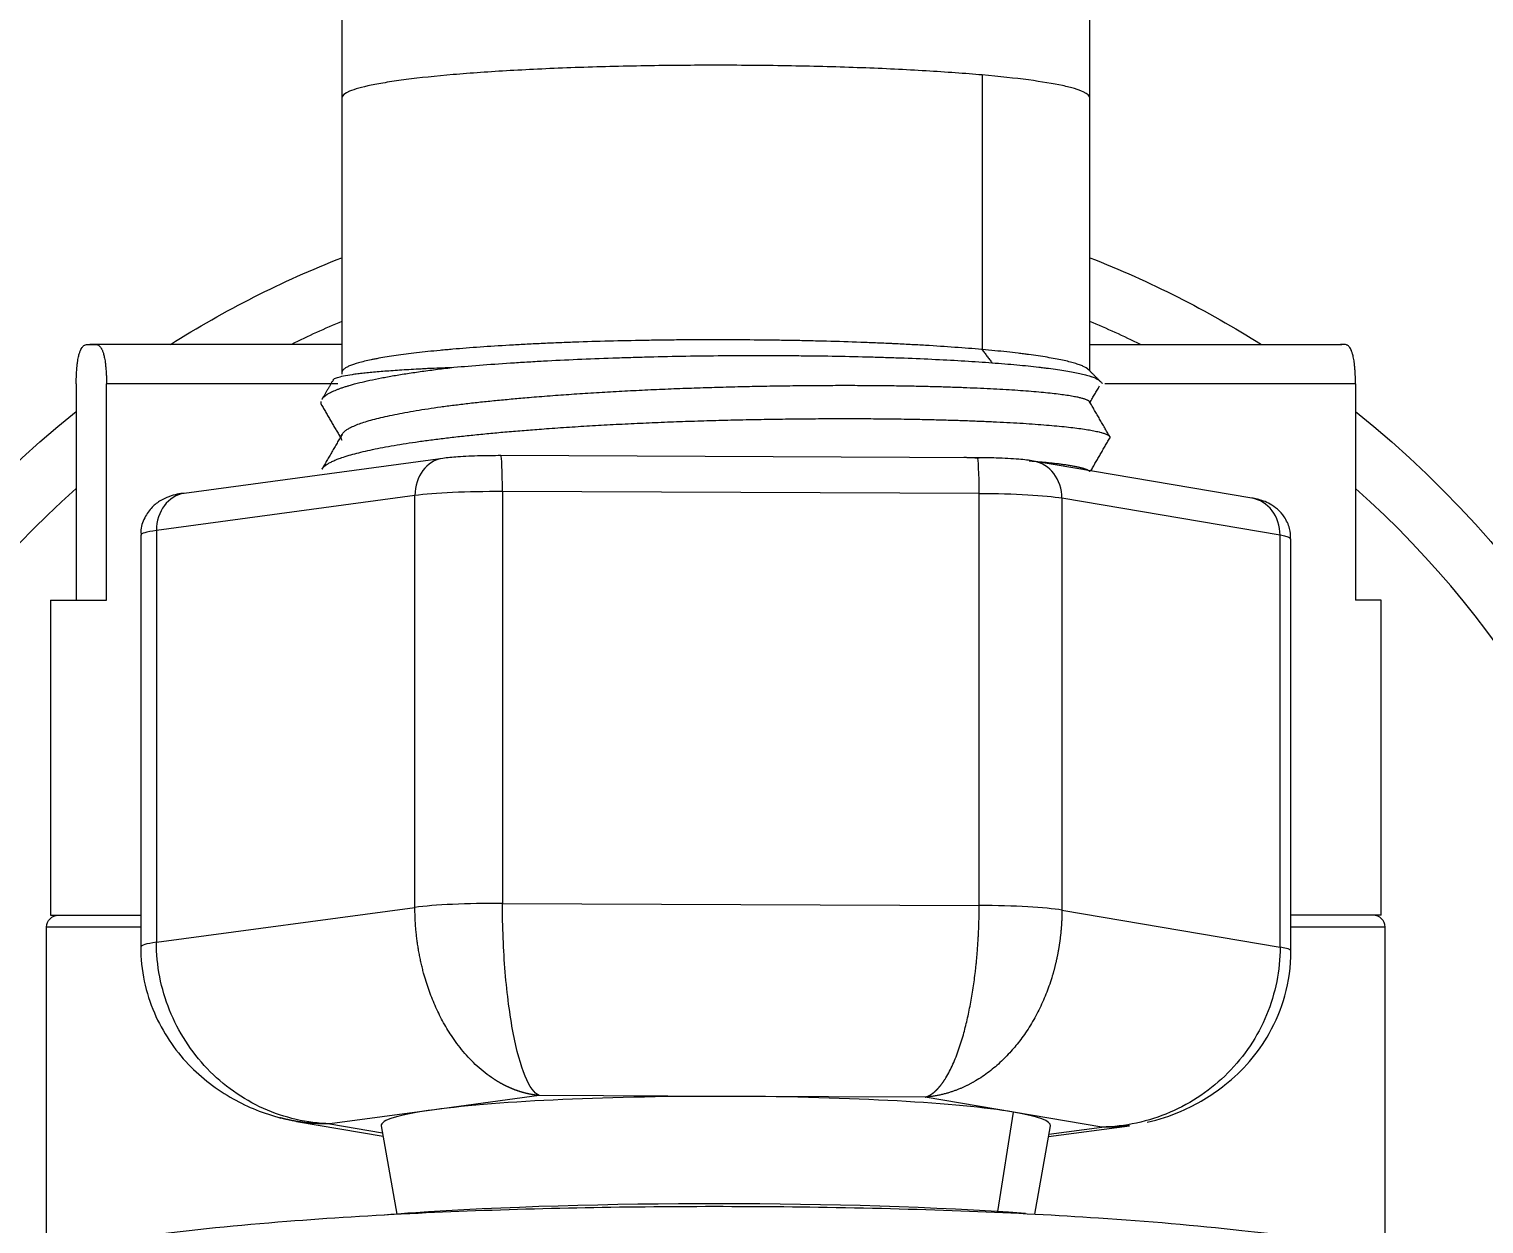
# Model space of a CAD drawing. Header units: millimetres. Extents: x 2433 to 4809, y -10272 to -6912.
# Drawn here: x 3167.34 to 3204.3, y -7973.26 to -7942.91 of the extents above; entities that cross this region are included whole.
import ezdxf

# ---------------------------------------------------------------- set-up
doc = ezdxf.new("R2010")
doc.units = ezdxf.units.MM
doc.layers.add('DIM', color=3, linetype='Continuous', lineweight=13)
doc.styles.add('ARIAL', font='arial.ttf')
doc.dimstyles.get("Standard").update_dxf_attribs({"dimtxt": 15, "dimasz": 15, "dimexe": 0.18, "dimexo": 0.0625, "dimgap": 4, "dimtad": 0, "dimtih": 1, "dimtoh": 1, "dimdec": 1, "dimdsep": 46, "dimtxsty": 'ARIAL', "dimcen": 0, "dimclrd": 3, "dimclre": 3, "dimclrt": 3, "dimadec": 0, "dimazin": 0, "dimtfac": 1, "dimtdec": 1, "dimtofl": 0, "dimtmove": 0, "dimatfit": 3, "dimfxl": 1, "dimtolj": 1, "dimtzin": 0, "dimarcsym": 0})

# ---------------------------------------------------------------- blocks, each defined once
blk = doc.blocks.new('*D46')
at = {"layer": 'Defpoints', "color": 0, "transparency": 16777216}
for p in [(3184.787, -7905.985), (3696.954, -9950.155), (3696.954, -9950.155)]:
    blk.add_point(p, dxfattribs=at)
at = {"layer": 'DIM', "color": 3, "lineweight": -2, "transparency": 16777216}
for p, q in [((3184.85, -7905.985), (3697.134, -7905.985)), ((3696.954, -7923.985), (3696.954, -8911.271)), ((3696.954, -9932.155), (3696.954, -8944.87)), ((3697.016, -9950.155), (3697.134, -9950.155))]:
    blk.add_line(p, q, dxfattribs=at)
at = {"layer": 'DIM', "color": 3, "transparency": 16777216}
for points in [[(3693.954, -7923.985), (3699.954, -7923.985), (3696.954, -7905.985)], [(3693.954, -9932.155), (3699.954, -9932.155), (3696.954, -9950.155)]]:
    blk.add_solid(points, dxfattribs=at)
at = {"layer": 'DIM', "color": 3, "transparency": 16777216, "insert": (3696.954, -8928.07), "char_height": 18, "attachment_point": 5, "style": 'ARIAL'}
blk.add_mtext('\\A1;(2280)', dxfattribs=at)

msp = doc.modelspace()

# ---------------------------------------------------------------- linework, layer by layer
at = {"linetype": 'Continuous', "lineweight": 18}
for p, q in [((3175.287, -7915.485), (3175.287, -7944.653)), ((3194.287, -7944.652), (3194.287, -7915.485)), ((3175.287, -7944.652), (3175.287, -7945.485)), ((3194.287, -7945.485), (3194.287, -7944.652)), ((3168.923, -7950.915), (3168.887, -7950.915)), ((3175.287, -7950.915), (3168.923, -7950.915)), ((3194.288, -7950.915), (3200.687, -7950.915)), ((3168.539, -7951.915), (3168.539, -7957.415)), ((3169.308, -7957.415), (3169.308, -7951.915)), ((3201.036, -7951.915), (3201.036, -7957.415)), ((3177.849, -7953.811), (3171.283, -7954.7)), ((3191.431, -7953.794), (3179.321, -7953.742)), ((3191.431, -7953.794), (3191.427, -7953.798)), ((3198.399, -7954.819), (3192.855, -7953.879)), ((3170.178, -7955.761), (3170.178, -7966.221)), ((3199.397, -7966.324), (3199.397, -7955.864)), ((3167.887, -7957.415), (3169.308, -7957.415)), ((3167.887, -7957.415), (3167.887, -7965.415)), ((3201.687, -7957.415), (3201.036, -7957.415)), ((3201.687, -7965.415), (3201.687, -7957.415)), ((3167.887, -7965.415), (3170.178, -7965.415)), ((3201.687, -7965.415), (3199.398, -7965.415)), ((3167.787, -7973.963), (3167.787, -7965.715)), ((3201.787, -7973.974), (3201.787, -7965.715)), ((3174.133, -7970.651), (3176.334, -7971.024)), ((3176.288, -7970.767), (3176.685, -7973.007)), ((3192.89, -7973.007), (3193.286, -7970.767)), ((3193.238, -7971.038), (3195.292, -7970.761))]:
    msp.add_line(p, q, dxfattribs=at)
at = {"linetype": 'Continuous', "lineweight": 13}
for p, q in [((3191.553, -7944.073), (3191.553, -7951.046)), ((3175.185, -7951.915), (3169.308, -7951.915)), ((3201.036, -7951.915), (3194.667, -7951.915)), ((3177.143, -7954.755), (3170.576, -7955.643)), ((3177.143, -7965.215), (3177.143, -7954.755)), ((3191.476, -7954.707), (3179.366, -7954.655)), ((3179.366, -7954.655), (3179.366, -7965.115)), ((3191.476, -7965.167), (3191.476, -7954.707)), ((3199.121, -7955.765), (3193.577, -7954.825)), ((3193.577, -7954.825), (3193.577, -7965.285)), ((3170.576, -7955.643), (3170.576, -7966.103)), ((3199.121, -7966.225), (3199.121, -7955.765)), ((3179.366, -7965.115), (3191.476, -7965.167)), ((3170.576, -7966.103), (3177.143, -7965.215)), ((3193.577, -7965.285), (3199.121, -7966.225)), ((3170.178, -7965.715), (3167.787, -7965.715)), ((3201.787, -7965.715), (3199.397, -7965.715)), ((3180.3, -7969.995), (3177.642, -7970.355)), ((3185.202, -7970.016), (3180.3, -7969.995)), ((3190.103, -7970.037), (3185.202, -7970.016)), ((3192.347, -7970.417), (3190.103, -7970.037)), ((3177.642, -7970.355), (3174.984, -7970.714)), ((3191.952, -7972.943), (3192.347, -7970.417)), ((3194.591, -7970.797), (3192.347, -7970.417)), ((3174.984, -7970.714), (3176.319, -7970.94)), ((3193.249, -7970.979), (3194.591, -7970.797))]:
    msp.add_line(p, q, dxfattribs=at)
at = {"linetype": 'Continuous', "lineweight": 18, "extrusion": (0, 0, -1)}
for centre, radius, start, end in [((-3184.787, -7972.915), 26, 57.7941, 68.5659), ((-3184.787, -7972.915), 26, 111.4341, 122.2059), ((-3184.787, -7972.915), 26, 329.4281, 51.3197), ((-3184.787, -7972.915), 26, 128.6803, 210.5719), ((-3168.087, -7965.715), 0.3, 0, 90)]:
    msp.add_arc(centre, radius, start, end, dxfattribs=at)
at = {"linetype": 'Continuous', "lineweight": 13}
for start, end in [(112.815, 116.1112), (63.8888, 67.185), (131.5463, 203.9766), (336.0234, 48.4537)]:
    msp.add_arc((3184.787, -7972.915), 24.5, start, end, dxfattribs=at)
at = {"linetype": 'Continuous', "lineweight": 18}
msp.add_arc((3201.487, -7965.715), 0.3, 0, 90, dxfattribs=at)
at = {"linetype": 'Continuous', "lineweight": 13}
for centre, major_axis, ratio, start_param, end_param in [((3177.983, -7954.802), (0.134, -0.991), 0.837434, 3.141318, 4.552236), ((3179.317, -7954.742), (-0.004, -1), 0.048541, 1.658166, 3.141592), ((3191.427, -7954.794), (-0.004, -1), 0.048541, 1.658166, 3.141592), ((3192.688, -7954.865), (0.167, 0.986), 0.885976, 4.901458, 6.283464), ((3171.417, -7955.691), (0.134, -0.991), 0.837434, 3.141612, 4.552236), ((3179.244, -7954.873), (2.5, 0), 0.087156, 1.52205, 2.569248), ((3191.354, -7954.925), (2.5, 0), 0.087156, 0.474853, 1.52205), ((3198.231, -7955.805), (0.167, 0.986), 0.885976, 4.901458, 6.28317), ((3172.678, -7955.761), (2.5, 0), 0.087156, 2.569248, 3.14159), ((3196.897, -7955.864), (2.5, 0), 0.087156, 6.283184, 6.758038), ((3179.244, -7965.333), (-2.5, 0), 0.087156, 4.663643, 5.71084), ((3191.354, -7965.385), (-2.5, 0), 0.087156, 3.616445, 4.663643), ((3172.678, -7966.221), (-2.5, 0), 0.087156, 5.71084, 6.284183), ((3196.897, -7966.324), (-2.5, 0), 0.087156, 3.142344, 3.616445)]:
    msp.add_ellipse(centre, major_axis=major_axis, ratio=ratio, start_param=start_param, end_param=end_param, dxfattribs=at)
at = {"linetype": 'Continuous', "lineweight": 18}
for centre, major_axis, start_param, end_param in [((3184.787, -7970.756), (-8.5, 0), 4.663643, 5.71084), ((3184.787, -7970.756), (-8.5, 0), 3.616445, 4.663643), ((3184.787, -7970.756), (-8.5, 0), 5.71084, 6.298596), ((3184.787, -7970.756), (-8.5, 0), 3.12616, 3.616445), ((3184.787, -7973.821), (-12.36, 0), 4.022549, 5.388357), ((3184.787, -7973.821), (-12.36, 0), 5.388357, 5.46252)]:
    msp.add_ellipse(centre, major_axis=major_axis, ratio=0.087156, start_param=start_param, end_param=end_param, dxfattribs=at)
for points, knots in [([(3184.787, -7943.826), (3184.5, -7943.826), (3184.212, -7943.827), (3183.612, -7943.832), (3183.301, -7943.836), (3182.385, -7943.851), (3181.791, -7943.866), (3180.926, -7943.897), (3180.64, -7943.908), (3180.087, -7943.934), (3179.82, -7943.948), (3179.044, -7943.992), (3178.561, -7944.026), (3177.669, -7944.103), (3177.271, -7944.145), (3176.75, -7944.212), (3176.589, -7944.235), (3176.291, -7944.283), (3176.155, -7944.308), (3175.792, -7944.383), (3175.608, -7944.434), (3175.358, -7944.54), (3175.292, -7944.595), (3175.288, -7944.651), (3175.287, -7944.653), (3175.287, -7944.655)], [0, 0, 0, 0, 0.057907, 0.057907, 0.120447, 0.120447, 0.245525, 0.245525, 0.308064, 0.308064, 0.370603, 0.370603, 0.495681, 0.495681, 0.620759, 0.620759, 0.683298, 0.683298, 0.745837, 0.745837, 0.870915, 0.870915, 0.995993, 0.995993, 1, 1, 1, 1]), ([(3191.553, -7944.073), (3191.118, -7944.034), (3190.642, -7944), (3189.867, -7943.954), (3189.598, -7943.939), (3189.051, -7943.913), (3188.493, -7943.89), (3187.911, -7943.871), (3187.317, -7943.855), (3187.013, -7943.848), (3186.093, -7943.832), (3185.476, -7943.826), (3184.833, -7943.826), (3184.81, -7943.826), (3184.787, -7943.826)], [0, 0, 0, 0, 0.247707, 0.247707, 0.37156, 0.37156, 0.495414, 0.619267, 0.619267, 0.743121, 0.743121, 0.990828, 0.990828, 1, 1, 1, 1]), ([(3194.286, -7944.668), (3194.287, -7944.666), (3194.287, -7944.663), (3194.292, -7944.606), (3194.235, -7944.552), (3194.06, -7944.473), (3193.987, -7944.446), (3193.811, -7944.394), (3193.707, -7944.368), (3193.356, -7944.293), (3193.068, -7944.245), (3192.386, -7944.154), (3191.989, -7944.111), (3191.553, -7944.073)], [0, 0, 0, 0, 0.010976, 0.010976, 0.258232, 0.258232, 0.38186, 0.38186, 0.505488, 0.505488, 0.752744, 0.752744, 1, 1, 1, 1]), ([(3168.539, -7951.915), (3168.539, -7951.883), (3168.539, -7951.851), (3168.54, -7951.813), (3168.54, -7951.805), (3168.54, -7951.79), (3168.541, -7951.782), (3168.541, -7951.76), (3168.542, -7951.745), (3168.543, -7951.704), (3168.544, -7951.677), (3168.547, -7951.627), (3168.549, -7951.604), (3168.552, -7951.561), (3168.553, -7951.54), (3168.556, -7951.511), (3168.557, -7951.502), (3168.559, -7951.484), (3168.56, -7951.475), (3168.564, -7951.432), (3168.568, -7951.401), (3168.575, -7951.346), (3168.579, -7951.321), (3168.587, -7951.276), (3168.591, -7951.255), (3168.599, -7951.216), (3168.604, -7951.199), (3168.612, -7951.166), (3168.616, -7951.152), (3168.628, -7951.111), (3168.637, -7951.088), (3168.653, -7951.049), (3168.662, -7951.032), (3168.678, -7951.004), (3168.687, -7950.992), (3168.704, -7950.972), (3168.712, -7950.963), (3168.729, -7950.95), (3168.737, -7950.944), (3168.754, -7950.935), (3168.763, -7950.931), (3168.788, -7950.922), (3168.805, -7950.919), (3168.839, -7950.916), (3168.873, -7950.915), (3168.906, -7950.915), (3168.923, -7950.915)], [0, 0, 0, 0, 0.015625, 0.015625, 0.019531, 0.019531, 0.023437, 0.023437, 0.03125, 0.03125, 0.046875, 0.046875, 0.0625, 0.0625, 0.078125, 0.078125, 0.085938, 0.085938, 0.09375, 0.09375, 0.125, 0.125, 0.15625, 0.15625, 0.1875, 0.1875, 0.21875, 0.21875, 0.25, 0.25, 0.3125, 0.3125, 0.375, 0.375, 0.4375, 0.4375, 0.5, 0.5, 0.5625, 0.5625, 0.625, 0.625, 0.75, 0.75, 0.875, 1, 1, 1, 1]), ([(3168.923, -7950.915), (3168.94, -7950.915), (3168.974, -7950.915), (3169.008, -7950.916), (3169.042, -7950.919), (3169.059, -7950.922), (3169.093, -7950.934), (3169.11, -7950.943), (3169.135, -7950.964), (3169.144, -7950.972), (3169.16, -7950.993), (3169.169, -7951.005), (3169.181, -7951.026), (3169.186, -7951.034), (3169.194, -7951.051), (3169.198, -7951.06), (3169.211, -7951.09), (3169.219, -7951.113), (3169.232, -7951.154), (3169.236, -7951.169), (3169.244, -7951.202), (3169.248, -7951.219), (3169.256, -7951.258), (3169.26, -7951.278), (3169.268, -7951.324), (3169.272, -7951.349), (3169.279, -7951.405), (3169.283, -7951.436), (3169.288, -7951.487), (3169.29, -7951.505), (3169.294, -7951.544), (3169.295, -7951.564), (3169.298, -7951.607), (3169.3, -7951.63), (3169.302, -7951.667), (3169.302, -7951.68), (3169.304, -7951.706), (3169.305, -7951.733), (3169.306, -7951.762), (3169.306, -7951.791), (3169.307, -7951.806), (3169.308, -7951.852), (3169.308, -7951.883), (3169.308, -7951.915)], [0, 0, 0, 0, 0.125, 0.25, 0.25, 0.375, 0.375, 0.5, 0.5, 0.5625, 0.5625, 0.625, 0.625, 0.65625, 0.65625, 0.6875, 0.6875, 0.75, 0.75, 0.78125, 0.78125, 0.8125, 0.8125, 0.84375, 0.84375, 0.875, 0.875, 0.90625, 0.90625, 0.921875, 0.921875, 0.9375, 0.9375, 0.953125, 0.953125, 0.960937, 0.960937, 0.96875, 0.976562, 0.976562, 0.984375, 0.984375, 1, 1, 1, 1]), ([(3191.545, -7951.045), (3191.325, -7951.026), (3191.095, -7951.008), (3190.617, -7950.974), (3190.369, -7950.957), (3189.983, -7950.935), (3189.852, -7950.927), (3189.586, -7950.913), (3189.45, -7950.906), (3189.278, -7950.898), (3189.243, -7950.896), (3189.174, -7950.893), (3189.139, -7950.892), (3189.035, -7950.887), (3188.965, -7950.884), (3188.754, -7950.875), (3188.612, -7950.869), (3188.182, -7950.853), (3187.89, -7950.844), (3187.445, -7950.833), (3187.296, -7950.829), (3186.994, -7950.822), (3186.842, -7950.819), (3186.612, -7950.815), (3186.535, -7950.814), (3186.38, -7950.812), (3186.149, -7950.808), (3185.917, -7950.806), (3185.454, -7950.801), (3185.145, -7950.799), (3184.526, -7950.799), (3184.216, -7950.8), (3183.751, -7950.804), (3183.596, -7950.806), (3183.402, -7950.809), (3183.325, -7950.81), (3183.17, -7950.812), (3183.055, -7950.814), (3182.672, -7950.82), (3182.37, -7950.827), (3181.777, -7950.842), (3181.485, -7950.85), (3181.055, -7950.866), (3180.912, -7950.871), (3180.63, -7950.883), (3180.49, -7950.889), (3180.282, -7950.899), (3180.213, -7950.902), (3180.077, -7950.909), (3179.874, -7950.919), (3179.677, -7950.93), (3179.289, -7950.952), (3179.039, -7950.968), (3178.559, -7951.002), (3178.328, -7951.02), (3178.051, -7951.044), (3177.969, -7951.051), (3177.888, -7951.058), (3177.834, -7951.063), (3177.808, -7951.066), (3177.675, -7951.079), (3177.573, -7951.089), (3177.275, -7951.121), (3177.089, -7951.142), (3176.743, -7951.187), (3176.582, -7951.21), (3176.361, -7951.245), (3176.29, -7951.257), (3176.189, -7951.276), (3176.156, -7951.282), (3176.092, -7951.294), (3176.061, -7951.301), (3175.909, -7951.332), (3175.803, -7951.358), (3175.62, -7951.41), (3175.543, -7951.436), (3175.45, -7951.476), (3175.396, -7951.502), (3175.356, -7951.529), (3175.331, -7951.549), (3175.324, -7951.556), (3175.315, -7951.566), (3175.312, -7951.569), (3175.307, -7951.576), (3175.295, -7951.593), (3175.289, -7951.61), (3175.288, -7951.625), (3175.287, -7951.626), (3175.287, -7951.628)], [0, 0, 0, 0, 0.04158, 0.04158, 0.08316, 0.08316, 0.10395, 0.10395, 0.12474, 0.12474, 0.129938, 0.129938, 0.135135, 0.135135, 0.14553, 0.14553, 0.16632, 0.16632, 0.2079, 0.2079, 0.22869, 0.22869, 0.24948, 0.24948, 0.259875, 0.259875, 0.27027, 0.29106, 0.29106, 0.33264, 0.33264, 0.37422, 0.37422, 0.39501, 0.39501, 0.400208, 0.405406, 0.415801, 0.415801, 0.457381, 0.457381, 0.498961, 0.498961, 0.519751, 0.519751, 0.540541, 0.540541, 0.550936, 0.550936, 0.561331, 0.582121, 0.582121, 0.623701, 0.623701, 0.665281, 0.665281, 0.675676, 0.680873, 0.680873, 0.686071, 0.686071, 0.706861, 0.706861, 0.748441, 0.748441, 0.790021, 0.790021, 0.810811, 0.810811, 0.821206, 0.821206, 0.831601, 0.831601, 0.873181, 0.873181, 0.914761, 0.914761, 0.935551, 0.956341, 0.956341, 0.966736, 0.966736, 0.971934, 0.971934, 0.977131, 0.997921, 0.997921, 1, 1, 1, 1]), ([(3194.25, -7951.555), (3194.25, -7951.555), (3194.249, -7951.554), (3194.221, -7951.527), (3194.178, -7951.501), (3194.091, -7951.461), (3194.058, -7951.447), (3194.003, -7951.427), (3193.984, -7951.421), (3193.943, -7951.407), (3193.922, -7951.401), (3193.856, -7951.381), (3193.76, -7951.355), (3193.651, -7951.33), (3193.477, -7951.292), (3193.347, -7951.268), (3193.06, -7951.22), (3192.902, -7951.197), (3192.688, -7951.168), (3192.644, -7951.163), (3192.555, -7951.151), (3192.51, -7951.146), (3192.371, -7951.129), (3192.276, -7951.118), (3192.08, -7951.097), (3191.979, -7951.086), (3191.77, -7951.066), (3191.663, -7951.056), (3191.553, -7951.046)], [0, 0, 0, 0, 0.002209, 0.002209, 0.144751, 0.144751, 0.216021, 0.216021, 0.251657, 0.251657, 0.287292, 0.287292, 0.358563, 0.429834, 0.429834, 0.572375, 0.572375, 0.714917, 0.714917, 0.750552, 0.750552, 0.786188, 0.786188, 0.857458, 0.857458, 0.928729, 0.928729, 1, 1, 1, 1]), ([(3201.036, -7951.915), (3201.036, -7951.883), (3201.036, -7951.851), (3201.035, -7951.813), (3201.035, -7951.805), (3201.035, -7951.79), (3201.034, -7951.782), (3201.034, -7951.76), (3201.033, -7951.745), (3201.032, -7951.704), (3201.03, -7951.677), (3201.028, -7951.627), (3201.026, -7951.604), (3201.023, -7951.561), (3201.021, -7951.54), (3201.019, -7951.511), (3201.018, -7951.502), (3201.016, -7951.484), (3201.015, -7951.475), (3201.011, -7951.432), (3201.007, -7951.401), (3200.999, -7951.346), (3200.996, -7951.321), (3200.988, -7951.276), (3200.984, -7951.255), (3200.976, -7951.216), (3200.971, -7951.199), (3200.963, -7951.166), (3200.959, -7951.152), (3200.947, -7951.111), (3200.938, -7951.088), (3200.922, -7951.049), (3200.913, -7951.032), (3200.897, -7951.004), (3200.888, -7950.992), (3200.871, -7950.972), (3200.863, -7950.963), (3200.846, -7950.95), (3200.838, -7950.944), (3200.821, -7950.935), (3200.812, -7950.931), (3200.787, -7950.922), (3200.77, -7950.919), (3200.736, -7950.916), (3200.702, -7950.915), (3200.669, -7950.915), (3200.652, -7950.915)], [0, 0, 0, 0, 0.015625, 0.015625, 0.019531, 0.019531, 0.023437, 0.023437, 0.03125, 0.03125, 0.046875, 0.046875, 0.0625, 0.0625, 0.078125, 0.078125, 0.085938, 0.085938, 0.09375, 0.09375, 0.125, 0.125, 0.15625, 0.15625, 0.1875, 0.1875, 0.21875, 0.21875, 0.25, 0.25, 0.3125, 0.3125, 0.375, 0.375, 0.4375, 0.4375, 0.5, 0.5, 0.5625, 0.5625, 0.625, 0.625, 0.75, 0.75, 0.875, 1, 1, 1, 1]), ([(3178.133, -7951.497), (3178.372, -7951.475), (3178.62, -7951.455), (3179.133, -7951.416), (3179.398, -7951.398), (3179.74, -7951.376), (3179.809, -7951.371), (3179.947, -7951.363), (3180.157, -7951.35), (3180.369, -7951.339), (3180.796, -7951.316), (3181.086, -7951.302), (3181.676, -7951.277), (3181.975, -7951.266), (3182.432, -7951.251), (3182.586, -7951.246), (3182.818, -7951.24), (3182.896, -7951.237), (3183.052, -7951.233), (3183.13, -7951.231), (3183.52, -7951.222), (3183.833, -7951.215), (3184.458, -7951.205), (3184.77, -7951.202), (3185.395, -7951.198), (3185.707, -7951.197), (3186.098, -7951.197), (3186.176, -7951.197), (3186.332, -7951.198), (3186.41, -7951.198), (3186.643, -7951.199), (3186.797, -7951.201), (3187.256, -7951.205), (3187.557, -7951.209), (3188.149, -7951.219), (3188.44, -7951.226), (3188.87, -7951.237), (3189.012, -7951.242), (3189.222, -7951.248), (3189.292, -7951.251), (3189.432, -7951.256), (3189.501, -7951.258), (3189.845, -7951.271), (3190.111, -7951.283), (3190.626, -7951.308), (3190.874, -7951.321), (3191.351, -7951.35), (3191.581, -7951.365), (3191.801, -7951.382)], [0, 0, 0, 0, 0.0625, 0.0625, 0.125, 0.125, 0.140625, 0.140625, 0.15625, 0.1875, 0.1875, 0.25, 0.25, 0.3125, 0.3125, 0.34375, 0.34375, 0.359375, 0.359375, 0.375, 0.375, 0.4375, 0.4375, 0.5, 0.5, 0.5625, 0.5625, 0.578125, 0.578125, 0.59375, 0.59375, 0.625, 0.625, 0.6875, 0.6875, 0.75, 0.75, 0.78125, 0.78125, 0.796875, 0.796875, 0.8125, 0.8125, 0.875, 0.875, 0.9375, 0.9375, 1, 1, 1, 1]), ([(3191.801, -7951.382), (3192.024, -7951.399), (3192.234, -7951.416), (3192.63, -7951.453), (3192.816, -7951.473), (3193.033, -7951.498), (3193.076, -7951.503), (3193.159, -7951.513), (3193.2, -7951.518), (3193.32, -7951.533), (3193.396, -7951.544), (3193.615, -7951.576), (3193.746, -7951.597), (3193.981, -7951.642), (3194.084, -7951.665), (3194.218, -7951.7), (3194.258, -7951.712), (3194.305, -7951.726), (3194.314, -7951.729), (3194.332, -7951.735), (3194.34, -7951.738), (3194.366, -7951.747), (3194.381, -7951.753), (3194.455, -7951.783), (3194.499, -7951.807), (3194.53, -7951.834), (3194.533, -7951.836), (3194.536, -7951.839)], [0, 0, 0, 0, 0.140607, 0.140607, 0.281215, 0.281215, 0.316367, 0.316367, 0.351519, 0.351519, 0.421822, 0.421822, 0.56243, 0.56243, 0.703037, 0.703037, 0.773341, 0.773341, 0.790917, 0.790917, 0.808493, 0.808493, 0.843645, 0.843645, 0.984252, 0.984252, 1, 1, 1, 1]), ([(3175.069, -7951.811), (3175.071, -7951.808), (3175.073, -7951.805), (3175.079, -7951.799), (3175.083, -7951.796), (3175.106, -7951.78), (3175.135, -7951.768), (3175.217, -7951.742), (3175.269, -7951.729), (3175.394, -7951.703), (3175.469, -7951.69), (3175.596, -7951.67), (3175.641, -7951.664), (3175.713, -7951.655), (3175.737, -7951.652), (3175.788, -7951.646), (3175.814, -7951.643), (3175.946, -7951.628), (3176.061, -7951.617), (3176.31, -7951.596), (3176.444, -7951.586), (3176.732, -7951.565), (3176.885, -7951.556), (3177.13, -7951.541), (3177.213, -7951.537), (3177.343, -7951.53), (3177.387, -7951.528), (3177.475, -7951.523), (3177.52, -7951.521), (3177.746, -7951.511), (3177.936, -7951.503), (3178.133, -7951.497)], [0, 0, 0, 0, 0.02534, 0.02534, 0.051682, 0.051682, 0.157051, 0.157051, 0.26242, 0.26242, 0.367788, 0.367788, 0.420472, 0.420472, 0.446815, 0.446815, 0.473157, 0.473157, 0.578525, 0.578525, 0.683894, 0.683894, 0.789263, 0.789263, 0.841947, 0.841947, 0.868289, 0.868289, 0.894631, 0.894631, 1, 1, 1, 1]), ([(3179.321, -7953.742), (3179.143, -7953.742), (3178.764, -7953.746), (3178.245, -7953.769), (3177.964, -7953.796), (3177.849, -7953.811)], [0, 0, 0, 0, 0.308566, 0.686893, 1, 1, 1, 1]), ([(3192.855, -7953.879), (3192.745, -7953.861), (3192.47, -7953.828), (3191.97, -7953.801), (3191.597, -7953.795), (3191.431, -7953.794)], [0, 0, 0, 0, 0.321572, 0.714861, 1, 1, 1, 1]), ([(3171.283, -7954.7), (3171.169, -7954.699), (3170.983, -7954.745), (3170.68, -7954.872), (3170.446, -7955.05), (3170.262, -7955.319), (3170.17, -7955.581), (3170.185, -7955.733), (3170.19, -7955.765)], [0, 0, 0, 0, 0.305779, 0.445168, 0.591943, 0.763431, 0.950894, 1, 1, 1, 1]), ([(3199.385, -7955.861), (3199.39, -7955.767), (3199.373, -7955.571), (3199.245, -7955.305), (3199.064, -7955.099), (3198.872, -7954.966), (3198.692, -7954.888), (3198.542, -7954.846), (3198.445, -7954.825), (3198.399, -7954.819)], [0, 0, 0, 0, 0.153904, 0.335455, 0.487471, 0.621806, 0.743725, 0.871447, 1, 1, 1, 1]), ([(3170.178, -7966.221), (3170.178, -7966.518), (3170.237, -7967.087), (3170.572, -7968.142), (3171.298, -7969.229), (3172.465, -7970.115), (3173.305, -7970.453), (3173.739, -7970.566)], [0, 0, 0, 0, 0.145127, 0.285082, 0.545672, 0.782265, 1, 1, 1, 1]), ([(3195.745, -7970.674), (3196.043, -7970.605), (3196.735, -7970.376), (3197.882, -7969.702), (3198.791, -7968.654), (3199.298, -7967.435), (3199.395, -7966.717), (3199.397, -7966.324)], [0, 0, 0, 0, 0.148927, 0.361089, 0.64285, 0.812455, 1, 1, 1, 1]), ([(3174.132, -7970.651), (3174.131, -7970.651), (3174.12, -7970.649), (3174.101, -7970.646), (3174.075, -7970.641), (3174.049, -7970.636), (3174.023, -7970.631), (3173.998, -7970.626), (3173.973, -7970.621), (3173.948, -7970.616), (3173.923, -7970.61), (3173.899, -7970.605), (3173.875, -7970.6), (3173.851, -7970.594), (3173.828, -7970.588), (3173.805, -7970.583), (3173.782, -7970.577), (3173.759, -7970.571), (3173.737, -7970.566), (3173.72, -7970.561), (3173.711, -7970.559), (3173.709, -7970.558)], [0, 0, 0, 0, 0.010741, 0.07289, 0.13444, 0.195392, 0.255746, 0.315501, 0.374659, 0.433218, 0.491179, 0.548542, 0.605307, 0.661473, 0.717042, 0.772012, 0.826384, 0.880158, 0.933334, 0.985911, 1, 1, 1, 1]), ([(3205.737, -7974.922), (3205.635, -7974.886), (3204.736, -7974.582), (3203.044, -7974.197), (3200.624, -7973.731), (3197.858, -7973.374), (3194.763, -7973.109), (3191.226, -7972.925), (3187.699, -7972.829), (3184.091, -7972.807), (3180.568, -7972.856), (3177.125, -7972.978), (3173.679, -7973.192), (3170.593, -7973.494), (3167.717, -7973.95), (3165.599, -7974.387), (3164.387, -7974.763), (3164.05, -7974.874)], [0, 0, 0, 0, 0.007267, 0.063999, 0.122625, 0.19141, 0.284019, 0.361251, 0.441573, 0.517676, 0.593093, 0.669703, 0.750451, 0.843607, 0.913436, 0.976116, 1, 1, 1, 1])]:
    msp.add_open_spline(points, degree=3, knots=knots, dxfattribs=at)
for points, degree in [([(3175.287, -7944.655), (3175.287, -7948.163), (3175.287, -7951.672)], 2), ([(3194.287, -7951.592), (3194.287, -7948.099), (3194.287, -7944.607)], 2), ([(3191.553, -7951.046), (3191.551, -7951.046), (3191.548, -7951.046), (3191.545, -7951.045)], 3), ([(3175.072, -7951.807), (3174.925, -7952.06), (3174.779, -7952.313)], 2), ([(3194.61, -7951.912), (3194.428, -7951.732), (3194.247, -7951.552)], 2), ([(3194.292, -7952.389), (3194.533, -7951.972)], 1), ([(3174.78, -7952.467), (3175.013, -7952.871), (3175.247, -7953.276)], 2), ([(3194.792, -7953.256), (3194.536, -7952.813), (3194.281, -7952.371)], 2), ([(3175.291, -7953.201), (3175.035, -7953.643), (3174.78, -7954.085)], 2), ([(3194.313, -7954.126), (3194.553, -7953.711), (3194.792, -7953.296)], 2)]:
    msp.add_open_spline(points, degree=degree, dxfattribs=at)
at = {"linetype": 'Continuous', "lineweight": 13}
msp.add_open_spline([(3191.545, -7951.045), (3191.801, -7951.382)], degree=1, dxfattribs=at)
at = {"linetype": 'Continuous', "lineweight": 18}
for points, weights, knots in [([(3174.779, -7952.314), (3174.861, -7952.169), (3175.248, -7952.031), (3176.091, -7951.731), (3178.133, -7951.497)], [0.976572988724, 0.980584578644, 1, 0.958656238236, 0.987160656757], [0, 0, 0, 0.319547, 0.319547, 1, 1, 1]), ([(3175.29, -7953.35), (3175.168, -7953.136), (3175.734, -7952.931), (3176.689, -7952.587), (3179.188, -7952.34), (3181.687, -7952.093), (3184.777, -7952.004), (3187.866, -7951.915), (3190.366, -7951.985), (3192.866, -7952.055), (3193.821, -7952.222), (3194.231, -7952.294), (3194.28, -7952.369)], [0.976606182363, 0.970392239929, 1, 0.951056516295, 1, 0.951056516295, 1, 0.951056516295, 1, 0.951056516295, 1, 0.978381081145, 0.97586082945], [0, 0, 0, 0.119869, 0.119869, 0.31802, 0.31802, 0.516172, 0.516172, 0.714323, 0.714323, 0.912474, 0.912474, 1, 1, 1]), ([(3174.779, -7954.086), (3174.862, -7953.942), (3175.248, -7953.804), (3176.254, -7953.446), (3178.888, -7953.19), (3181.521, -7952.935), (3184.777, -7952.846), (3188.033, -7952.757), (3190.667, -7952.836), (3193.301, -7952.914), (3194.308, -7953.095), (3194.851, -7953.193), (3194.793, -7953.296)], [0.976599853905, 0.980649177473, 1, 0.951056516295, 1, 0.951056516295, 1, 0.951056516295, 1, 0.951056516295, 1, 0.972944503591, 0.975801053915], [0, 0, 0, 0.079903, 0.079903, 0.281998, 0.281998, 0.484093, 0.484093, 0.686188, 0.686188, 0.888284, 0.888284, 1, 1, 1]), ([(3192.748, -7953.873), (3193.433, -7953.927), (3193.821, -7953.995), (3194.233, -7954.067), (3194.281, -7954.143)], [0.976179661648, 0.979520873618, 1, 0.978273820492, 0.975836291496], [0, 0, 0, 0.485226, 0.485226, 1, 1, 1])]:
    msp.add_rational_spline(points, weights, degree=2, knots=knots, dxfattribs=at)
for points, weights in [([(3174.78, -7952.467), (3174.751, -7952.417), (3174.759, -7952.366)], [0.976623557944, 0.975201345112, 0.975625831554]), ([(3191.082, -7953.782), (3191.283, -7953.789), (3191.473, -7953.798)], [0.987163424121, 0.984136041983, 0.981896361767])]:
    msp.add_rational_spline(points, weights, degree=2, dxfattribs=at)
at = {"linetype": 'Continuous', "lineweight": 13}
for points, knots in [([(3180.3, -7969.995), (3180.178, -7969.943), (3180.056, -7969.774), (3179.83, -7969.229), (3179.726, -7968.853), (3179.596, -7968.176), (3179.557, -7967.931), (3179.489, -7967.414), (3179.46, -7967.142), (3179.414, -7966.58), (3179.396, -7966.29), (3179.372, -7965.705), (3179.366, -7965.409), (3179.366, -7965.115)], [0, 0, 0, 0, 0.25, 0.25, 0.5, 0.5, 0.625, 0.625, 0.75, 0.75, 0.875, 0.875, 1, 1, 1, 1]), ([(3180.3, -7969.995), (3180.292, -7969.994), (3180.276, -7969.993), (3180.252, -7969.99), (3180.229, -7969.987), (3180.206, -7969.984), (3180.182, -7969.981), (3180.159, -7969.977), (3180.137, -7969.974), (3180.114, -7969.97), (3180.092, -7969.966), (3180.069, -7969.961), (3180.047, -7969.957), (3180.025, -7969.952), (3180.004, -7969.947), (3179.982, -7969.942), (3179.961, -7969.937), (3179.94, -7969.932), (3179.919, -7969.926), (3179.898, -7969.921), (3179.878, -7969.915), (3179.858, -7969.909), (3179.838, -7969.903), (3179.818, -7969.897), (3179.798, -7969.891), (3179.778, -7969.884), (3179.759, -7969.878), (3179.74, -7969.871), (3179.721, -7969.865), (3179.702, -7969.858), (3179.684, -7969.851), (3179.666, -7969.844), (3179.648, -7969.837), (3179.63, -7969.83), (3179.612, -7969.823), (3179.594, -7969.815), (3179.577, -7969.808), (3179.56, -7969.801), (3179.543, -7969.793), (3179.526, -7969.786), (3179.51, -7969.778), (3179.494, -7969.771), (3179.478, -7969.763), (3179.462, -7969.755), (3179.446, -7969.748), (3179.43, -7969.74), (3179.415, -7969.732), (3179.4, -7969.724), (3179.385, -7969.717), (3179.37, -7969.709), (3179.356, -7969.701), (3179.341, -7969.693), (3179.327, -7969.686), (3179.313, -7969.678), (3179.3, -7969.67), (3179.286, -7969.662), (3179.273, -7969.654), (3179.259, -7969.647), (3179.246, -7969.639), (3179.234, -7969.631), (3179.221, -7969.624), (3179.209, -7969.616), (3179.196, -7969.608), (3179.184, -7969.601), (3179.172, -7969.593), (3179.161, -7969.586), (3179.149, -7969.578), (3179.069, -7969.526), (3178.925, -7969.423), (3178.725, -7969.254), (3178.539, -7969.072), (3178.368, -7968.88), (3178.211, -7968.681), (3178.033, -7968.427), (3177.842, -7968.108), (3177.65, -7967.714), (3177.49, -7967.307), (3177.396, -7967.006), (3177.347, -7966.823), (3177.331, -7966.76), (3177.316, -7966.697), (3177.301, -7966.633), (3177.287, -7966.57), (3177.274, -7966.506), (3177.261, -7966.442), (3177.249, -7966.378), (3177.237, -7966.313), (3177.226, -7966.249), (3177.216, -7966.184), (3177.207, -7966.12), (3177.198, -7966.055), (3177.189, -7965.991), (3177.182, -7965.926), (3177.175, -7965.861), (3177.169, -7965.796), (3177.163, -7965.732), (3177.158, -7965.667), (3177.154, -7965.602), (3177.151, -7965.537), (3177.148, -7965.473), (3177.145, -7965.408), (3177.144, -7965.344), (3177.143, -7965.279), (3177.143, -7965.236), (3177.143, -7965.215)], [0, 0, 0, 0, 0.004895, 0.009754, 0.014575, 0.019359, 0.024106, 0.028816, 0.033489, 0.038124, 0.042723, 0.047284, 0.051808, 0.056296, 0.060746, 0.065158, 0.069534, 0.073873, 0.078174, 0.082439, 0.086666, 0.090856, 0.095009, 0.099125, 0.103204, 0.107246, 0.11125, 0.115218, 0.119148, 0.123042, 0.126898, 0.130717, 0.134499, 0.138243, 0.141951, 0.145621, 0.149255, 0.152851, 0.15641, 0.159932, 0.163417, 0.166865, 0.170276, 0.17365, 0.176986, 0.180285, 0.183548, 0.186773, 0.189961, 0.193112, 0.196226, 0.199302, 0.202342, 0.205344, 0.20831, 0.211238, 0.214129, 0.216983, 0.2198, 0.22258, 0.225323, 0.228028, 0.230697, 0.233328, 0.235923, 0.23848, 0.241, 0.243483, 0.291074, 0.337066, 0.381462, 0.424265, 0.465479, 0.505108, 0.572167, 0.63756, 0.701316, 0.763466, 0.772694, 0.78191, 0.791115, 0.800309, 0.809492, 0.818665, 0.827826, 0.836977, 0.846117, 0.855246, 0.864366, 0.873475, 0.882574, 0.891663, 0.900743, 0.909812, 0.918872, 0.927923, 0.936964, 0.945996, 0.955018, 0.964032, 0.973037, 0.982033, 0.991021, 1, 1, 1, 1]), ([(3190.103, -7970.037), (3190.107, -7970.036), (3190.114, -7970.034), (3190.124, -7970.03), (3190.134, -7970.027), (3190.144, -7970.023), (3190.154, -7970.019), (3190.164, -7970.015), (3190.174, -7970.011), (3190.184, -7970.006), (3190.194, -7970.001), (3190.203, -7969.996), (3190.213, -7969.991), (3190.222, -7969.986), (3190.232, -7969.981), (3190.241, -7969.975), (3190.25, -7969.969), (3190.259, -7969.963), (3190.268, -7969.957), (3190.277, -7969.951), (3190.286, -7969.945), (3190.295, -7969.938), (3190.304, -7969.932), (3190.312, -7969.925), (3190.321, -7969.918), (3190.329, -7969.911), (3190.338, -7969.904), (3190.346, -7969.897), (3190.354, -7969.89), (3190.362, -7969.883), (3190.37, -7969.875), (3190.378, -7969.868), (3190.386, -7969.86), (3190.394, -7969.852), (3190.402, -7969.845), (3190.409, -7969.837), (3190.417, -7969.829), (3190.424, -7969.821), (3190.432, -7969.813), (3190.439, -7969.805), (3190.446, -7969.797), (3190.453, -7969.789), (3190.46, -7969.781), (3190.467, -7969.773), (3190.474, -7969.765), (3190.481, -7969.757), (3190.488, -7969.749), (3190.494, -7969.741), (3190.501, -7969.732), (3190.507, -7969.724), (3190.513, -7969.716), (3190.52, -7969.708), (3190.526, -7969.7), (3190.532, -7969.691), (3190.538, -7969.683), (3190.544, -7969.675), (3190.55, -7969.667), (3190.556, -7969.659), (3190.561, -7969.651), (3190.567, -7969.643), (3190.572, -7969.635), (3190.578, -7969.627), (3190.583, -7969.619), (3190.588, -7969.611), (3190.593, -7969.603), (3190.599, -7969.595), (3190.604, -7969.587), (3190.638, -7969.533), (3190.701, -7969.425), (3190.788, -7969.251), (3190.868, -7969.064), (3190.943, -7968.867), (3191.011, -7968.663), (3191.089, -7968.404), (3191.172, -7968.079), (3191.255, -7967.681), (3191.325, -7967.269), (3191.366, -7966.965), (3191.387, -7966.781), (3191.394, -7966.717), (3191.401, -7966.654), (3191.407, -7966.59), (3191.413, -7966.526), (3191.419, -7966.461), (3191.424, -7966.397), (3191.43, -7966.332), (3191.435, -7966.268), (3191.439, -7966.203), (3191.444, -7966.138), (3191.448, -7966.074), (3191.452, -7966.009), (3191.455, -7965.944), (3191.459, -7965.879), (3191.462, -7965.814), (3191.464, -7965.749), (3191.467, -7965.684), (3191.469, -7965.619), (3191.471, -7965.554), (3191.472, -7965.489), (3191.474, -7965.425), (3191.475, -7965.36), (3191.475, -7965.296), (3191.476, -7965.231), (3191.476, -7965.188), (3191.476, -7965.167)], [0, 0, 0, 0, 0.004895, 0.009754, 0.014575, 0.019359, 0.024106, 0.028816, 0.033489, 0.038124, 0.042723, 0.047284, 0.051808, 0.056296, 0.060746, 0.065158, 0.069534, 0.073873, 0.078174, 0.082439, 0.086666, 0.090856, 0.095009, 0.099125, 0.103204, 0.107246, 0.11125, 0.115218, 0.119148, 0.123042, 0.126898, 0.130717, 0.134499, 0.138243, 0.141951, 0.145621, 0.149255, 0.152851, 0.15641, 0.159932, 0.163417, 0.166865, 0.170276, 0.17365, 0.176986, 0.180285, 0.183548, 0.186773, 0.189961, 0.193112, 0.196226, 0.199302, 0.202342, 0.205344, 0.20831, 0.211238, 0.214129, 0.216983, 0.2198, 0.22258, 0.225323, 0.228028, 0.230697, 0.233328, 0.235923, 0.23848, 0.241, 0.243483, 0.291074, 0.337066, 0.381462, 0.424265, 0.465479, 0.505108, 0.572167, 0.63756, 0.701316, 0.763466, 0.772694, 0.78191, 0.791115, 0.800309, 0.809492, 0.818665, 0.827826, 0.836977, 0.846117, 0.855246, 0.864366, 0.873475, 0.882574, 0.891663, 0.900743, 0.909812, 0.918872, 0.927923, 0.936964, 0.945996, 0.955018, 0.964032, 0.973037, 0.982033, 0.991021, 1, 1, 1, 1]), ([(3193.577, -7965.285), (3193.577, -7965.295), (3193.577, -7965.316), (3193.577, -7965.348), (3193.577, -7965.38), (3193.576, -7965.411), (3193.575, -7965.443), (3193.574, -7965.474), (3193.573, -7965.506), (3193.572, -7965.538), (3193.571, -7965.569), (3193.569, -7965.601), (3193.567, -7965.633), (3193.565, -7965.665), (3193.563, -7965.696), (3193.561, -7965.728), (3193.558, -7965.76), (3193.555, -7965.791), (3193.553, -7965.823), (3193.55, -7965.855), (3193.546, -7965.887), (3193.543, -7965.918), (3193.539, -7965.95), (3193.536, -7965.982), (3193.532, -7966.014), (3193.528, -7966.045), (3193.523, -7966.077), (3193.519, -7966.109), (3193.514, -7966.14), (3193.51, -7966.172), (3193.505, -7966.204), (3193.5, -7966.235), (3193.494, -7966.267), (3193.489, -7966.299), (3193.483, -7966.33), (3193.477, -7966.362), (3193.471, -7966.393), (3193.465, -7966.425), (3193.459, -7966.456), (3193.452, -7966.488), (3193.446, -7966.519), (3193.439, -7966.55), (3193.432, -7966.582), (3193.424, -7966.613), (3193.417, -7966.644), (3193.409, -7966.675), (3193.402, -7966.706), (3193.394, -7966.738), (3193.386, -7966.769), (3193.377, -7966.8), (3193.369, -7966.831), (3193.36, -7966.862), (3193.352, -7966.892), (3193.343, -7966.923), (3193.295, -7967.084), (3193.196, -7967.374), (3193.019, -7967.78), (3192.808, -7968.171), (3192.573, -7968.526), (3192.316, -7968.847), (3192.039, -7969.136), (3191.727, -7969.401), (3191.492, -7969.559), (3191.357, -7969.638), (3191.331, -7969.653), (3191.304, -7969.668), (3191.277, -7969.683), (3191.248, -7969.698), (3191.219, -7969.713), (3191.189, -7969.728), (3191.158, -7969.744), (3191.126, -7969.759), (3191.093, -7969.774), (3191.06, -7969.79), (3191.026, -7969.805), (3190.99, -7969.82), (3190.954, -7969.834), (3190.917, -7969.849), (3190.879, -7969.864), (3190.841, -7969.878), (3190.801, -7969.892), (3190.761, -7969.905), (3190.719, -7969.918), (3190.677, -7969.931), (3190.634, -7969.943), (3190.59, -7969.955), (3190.545, -7969.966), (3190.499, -7969.977), (3190.453, -7969.987), (3190.405, -7969.996), (3190.357, -7970.005), (3190.308, -7970.013), (3190.258, -7970.02), (3190.207, -7970.027), (3190.155, -7970.032), (3190.121, -7970.035), (3190.103, -7970.037)], [0, 0, 0, 0, 0.004404, 0.00881, 0.013218, 0.017628, 0.02204, 0.026454, 0.03087, 0.035289, 0.039709, 0.044132, 0.048557, 0.052984, 0.057413, 0.061845, 0.066278, 0.070714, 0.075153, 0.079593, 0.084036, 0.088481, 0.092928, 0.097378, 0.10183, 0.106285, 0.110741, 0.115201, 0.119662, 0.124126, 0.128592, 0.133061, 0.137533, 0.142006, 0.146483, 0.150961, 0.155443, 0.159926, 0.164413, 0.168902, 0.173393, 0.177887, 0.182384, 0.186883, 0.191385, 0.195889, 0.200396, 0.204906, 0.209419, 0.213934, 0.218452, 0.222972, 0.227496, 0.232022, 0.23655, 0.298699, 0.362458, 0.427857, 0.494924, 0.554949, 0.618545, 0.685727, 0.756503, 0.761506, 0.766657, 0.771957, 0.777405, 0.783002, 0.788747, 0.794641, 0.800683, 0.806874, 0.813213, 0.819701, 0.826337, 0.833121, 0.840054, 0.847136, 0.854366, 0.861745, 0.869272, 0.876948, 0.884772, 0.892744, 0.900865, 0.909135, 0.917553, 0.92612, 0.934835, 0.943699, 0.952711, 0.961872, 0.971181, 0.980639, 0.990245, 1, 1, 1, 1]), ([(3174.984, -7970.714), (3174.407, -7970.697), (3173.83, -7970.564), (3172.764, -7970.084), (3172.275, -7969.737), (3171.663, -7969.097), (3171.479, -7968.864), (3171.159, -7968.367), (3171.022, -7968.103), (3170.801, -7967.554), (3170.717, -7967.27), (3170.604, -7966.691), (3170.576, -7966.397), (3170.576, -7966.103)], [0, 0, 0, 0, 0.25, 0.25, 0.5, 0.5, 0.625, 0.625, 0.75, 0.75, 0.875, 0.875, 1, 1, 1, 1]), ([(3199.121, -7966.225), (3199.121, -7966.518), (3199.092, -7966.812), (3198.976, -7967.39), (3198.889, -7967.674), (3198.663, -7968.22), (3198.522, -7968.483), (3198.193, -7968.978), (3198.004, -7969.209), (3197.375, -7969.844), (3196.872, -7970.186), (3195.777, -7970.657), (3195.184, -7970.786), (3194.591, -7970.797)], [0, 0, 0, 0, 0.125, 0.125, 0.25, 0.25, 0.375, 0.375, 0.5, 0.5, 0.75, 0.75, 1, 1, 1, 1]), ([(3174.984, -7970.714), (3174.973, -7970.714), (3174.95, -7970.715), (3174.916, -7970.715), (3174.882, -7970.715), (3174.849, -7970.715), (3174.815, -7970.714), (3174.783, -7970.714), (3174.75, -7970.713), (3174.717, -7970.712), (3174.685, -7970.71), (3174.653, -7970.709), (3174.622, -7970.707), (3174.591, -7970.705), (3174.559, -7970.703), (3174.529, -7970.7), (3174.498, -7970.698), (3174.468, -7970.695), (3174.438, -7970.692), (3174.408, -7970.689), (3174.379, -7970.686), (3174.35, -7970.683), (3174.321, -7970.679), (3174.293, -7970.675), (3174.264, -7970.671), (3174.237, -7970.667), (3174.209, -7970.663), (3174.181, -7970.659), (3174.156, -7970.655), (3174.139, -7970.652), (3174.132, -7970.651)], [0, 0, 0, 0, 0.040004, 0.079704, 0.119101, 0.158195, 0.196985, 0.235472, 0.273656, 0.311536, 0.349113, 0.386387, 0.423358, 0.460025, 0.496388, 0.532449, 0.568206, 0.60366, 0.63881, 0.673657, 0.708201, 0.742442, 0.776379, 0.810013, 0.843343, 0.876371, 0.909095, 0.941515, 0.973633, 1, 1, 1, 1]), ([(3195.291, -7970.761), (3195.282, -7970.762), (3195.254, -7970.766), (3195.208, -7970.771), (3195.151, -7970.777), (3195.093, -7970.783), (3195.034, -7970.788), (3194.974, -7970.792), (3194.912, -7970.795), (3194.85, -7970.797), (3194.787, -7970.799), (3194.722, -7970.799), (3194.657, -7970.799), (3194.613, -7970.798), (3194.591, -7970.797)], [0, 0, 0, 0, 0.038842, 0.11902, 0.200638, 0.283697, 0.368195, 0.454133, 0.541511, 0.630329, 0.720587, 0.812285, 0.905422, 1, 1, 1, 1])]:
    msp.add_open_spline(points, degree=3, knots=knots, dxfattribs=at)

# ---------------------------------------------------------------- dimensions: what is measured, and where the dimension line sits
at = {"layer": 'DIM', "color": 3}
dim = msp.add_linear_dim(base=(3696.954, -9950.155), p1=(3184.787, -7905.985), p2=(3696.954, -9950.155), angle=90, text='(2280)', dimstyle='Standard', override={"dimtxt": 18, "dimasz": 18, "dimgap": 5}, dxfattribs=at)
dim.commit()
dim.dimension.update_dxf_attribs({"geometry": '*D46', "text_midpoint": (3696.954, -8928.07)})

doc.saveas('drawing.dxf')
